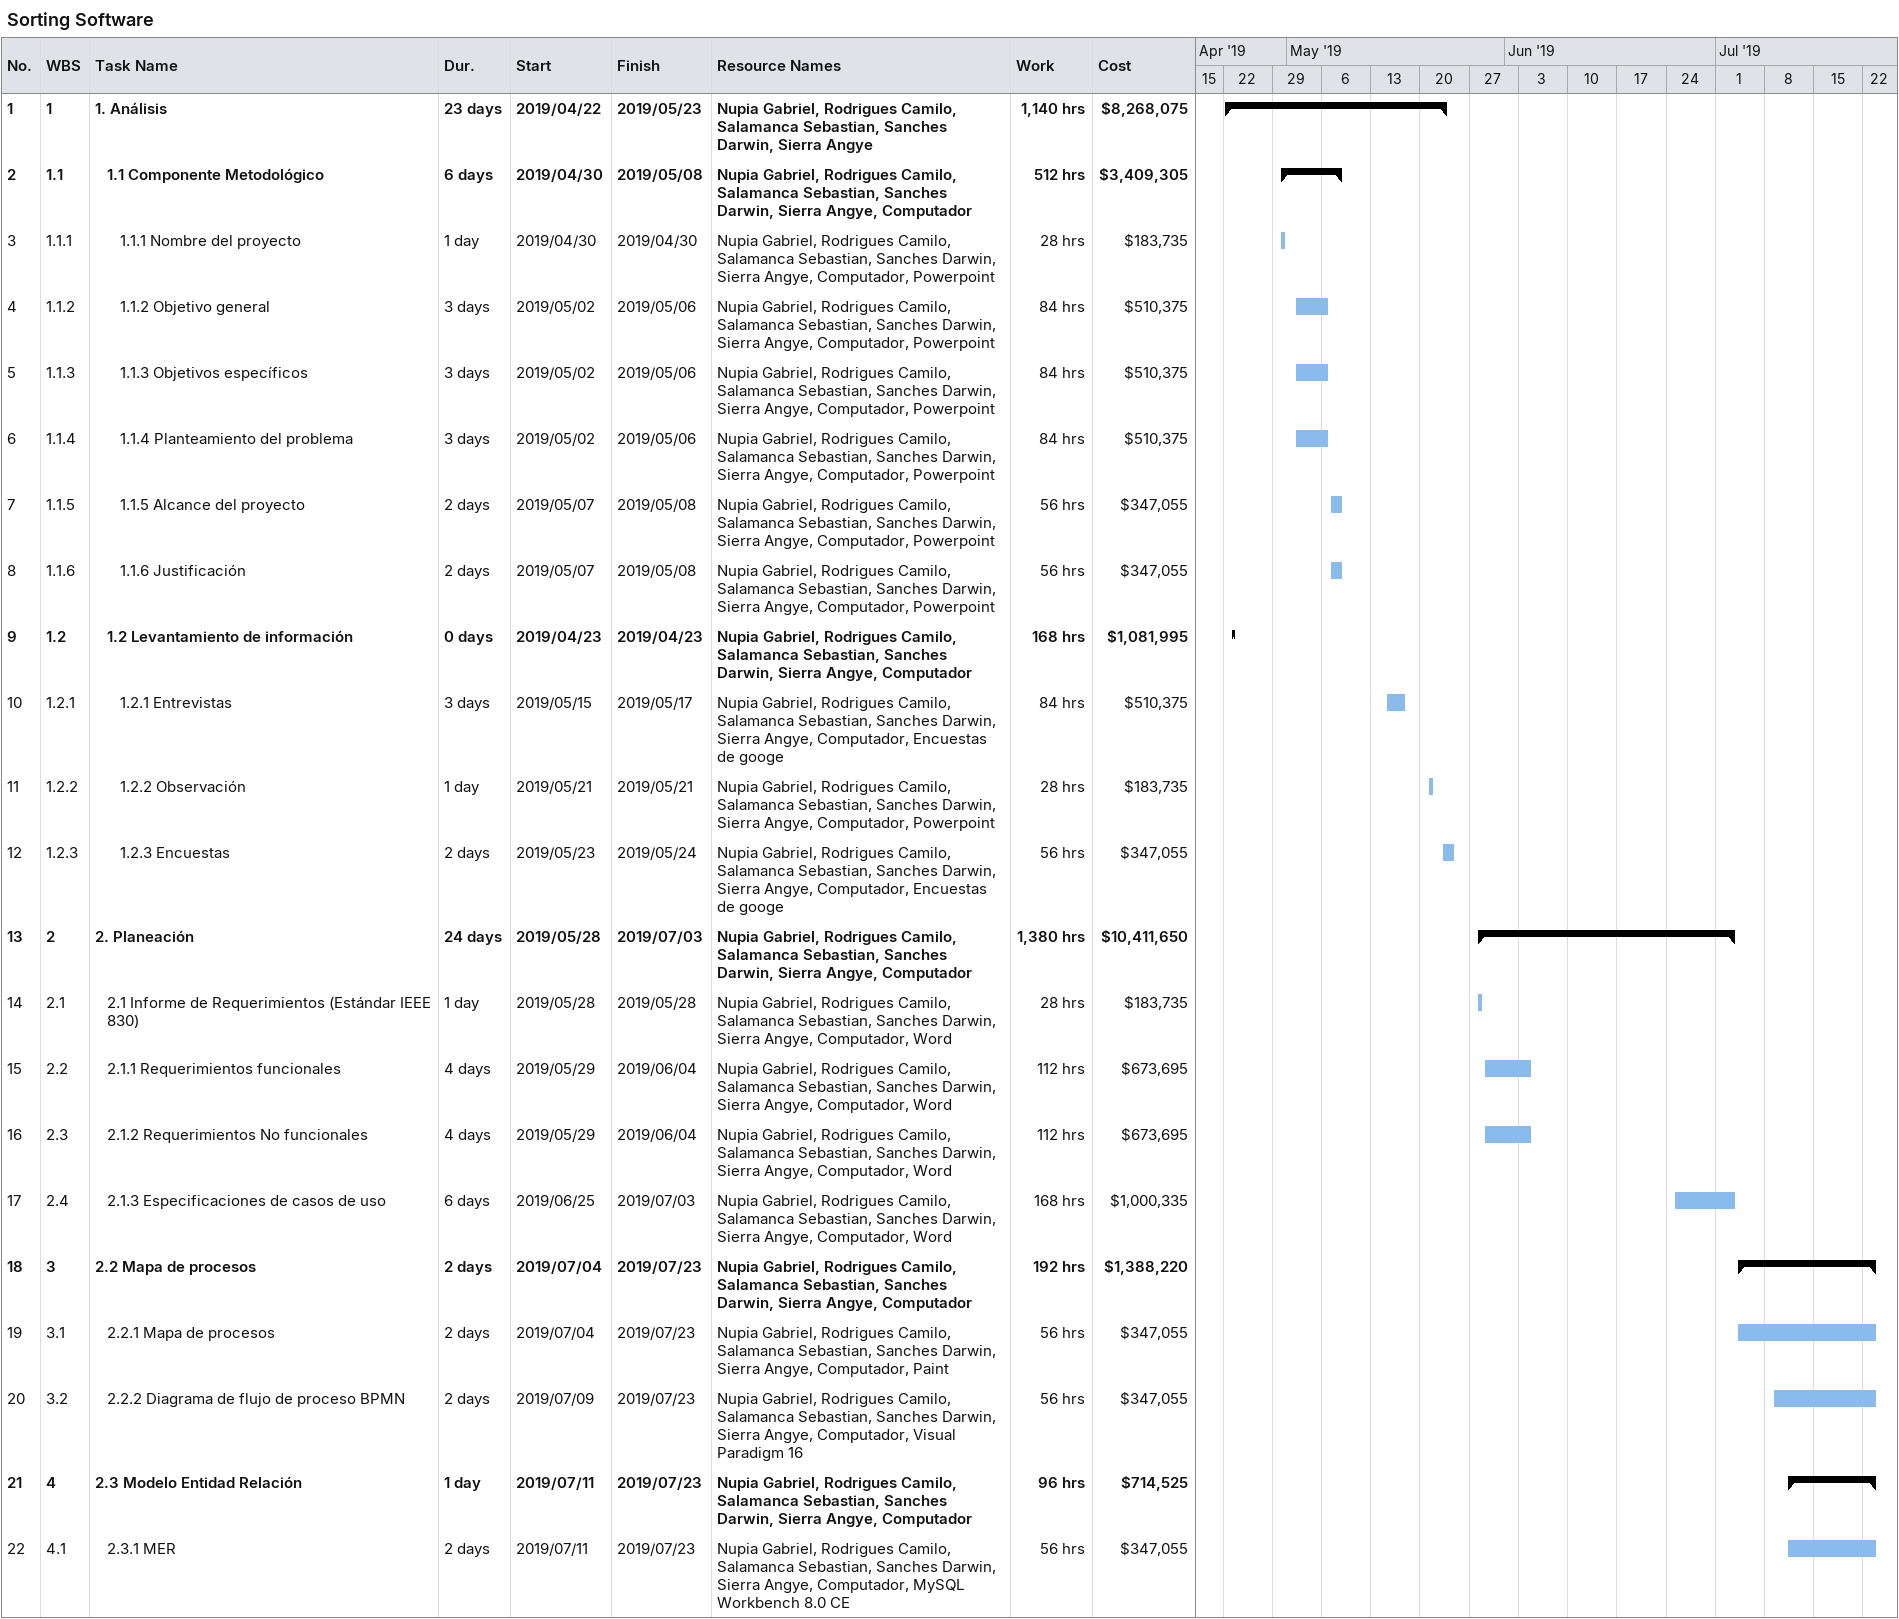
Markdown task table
Sorting Software

| ID | WBS | Task | Duration | Start | Finish | Resources | Work (h) | Cost ($) |
|---|---|---|---|---|---|---|---|---|
| 1 | 1 | **1. Análisis** | 23d | 2019-04-22 | 2019-05-23 | Nupia Gabriel, Rodrigues Camilo, Salamanca Sebastian, Sanches Darwin, Sierra Angye | 1140 | 8268075 |
| 2 | 1.1 | **1.1 Componente Metodológico** | 6d | 2019-04-30 | 2019-05-08 | Nupia Gabriel, Rodrigues Camilo, Salamanca Sebastian, Sanches Darwin, Sierra Angye, Computador | 512 | 3409305 |
| 3 | 1.1.1 | 1.1.1 Nombre del proyecto | 1d | 2019-04-30 | 2019-04-30 | Nupia Gabriel, Rodrigues Camilo, Salamanca Sebastian, Sanches Darwin, Sierra Angye, Computador, Powerpoint | 28 | 183735 |
| 4 | 1.1.2 | 1.1.2 Objetivo general | 3d | 2019-05-02 | 2019-05-06 | Nupia Gabriel, Rodrigues Camilo, Salamanca Sebastian, Sanches Darwin, Sierra Angye, Computador, Powerpoint | 84 | 510375 |
| 5 | 1.1.3 | 1.1.3 Objetivos específicos | 3d | 2019-05-02 | 2019-05-06 | Nupia Gabriel, Rodrigues Camilo, Salamanca Sebastian, Sanches Darwin, Sierra Angye, Computador, Powerpoint | 84 | 510375 |
| 6 | 1.1.4 | 1.1.4 Planteamiento del problema | 3d | 2019-05-02 | 2019-05-06 | Nupia Gabriel, Rodrigues Camilo, Salamanca Sebastian, Sanches Darwin, Sierra Angye, Computador, Powerpoint | 84 | 510375 |
| 7 | 1.1.5 | 1.1.5 Alcance del proyecto | 2d | 2019-05-07 | 2019-05-08 | Nupia Gabriel, Rodrigues Camilo, Salamanca Sebastian, Sanches Darwin, Sierra Angye, Computador, Powerpoint | 56 | 347055 |
| 8 | 1.1.6 | 1.1.6 Justificación | 2d | 2019-05-07 | 2019-05-08 | Nupia Gabriel, Rodrigues Camilo, Salamanca Sebastian, Sanches Darwin, Sierra Angye, Computador, Powerpoint | 56 | 347055 |
| 9 | 1.2 | **1.2 Levantamiento de información** | 0d | 2019-04-23 | 2019-04-23 | Nupia Gabriel, Rodrigues Camilo, Salamanca Sebastian, Sanches Darwin, Sierra Angye, Computador | 168 | 1081995 |
| 10 | 1.2.1 | 1.2.1 Entrevistas | 3d | 2019-05-15 | 2019-05-17 | Nupia Gabriel, Rodrigues Camilo, Salamanca Sebastian, Sanches Darwin, Sierra Angye, Computador, Encuestas de googe | 84 | 510375 |
| 11 | 1.2.2 | 1.2.2 Observación | 1d | 2019-05-21 | 2019-05-21 | Nupia Gabriel, Rodrigues Camilo, Salamanca Sebastian, Sanches Darwin, Sierra Angye, Computador, Powerpoint | 28 | 183735 |
| 12 | 1.2.3 | 1.2.3 Encuestas | 2d | 2019-05-23 | 2019-05-24 | Nupia Gabriel, Rodrigues Camilo, Salamanca Sebastian, Sanches Darwin, Sierra Angye, Computador, Encuestas de googe | 56 | 347055 |
| 13 | 2 | **2. Planeación** | 24d | 2019-05-28 | 2019-07-03 | Nupia Gabriel, Rodrigues Camilo, Salamanca Sebastian, Sanches Darwin, Sierra Angye, Computador | 1380 | 10411650 |
| 14 | 2.1 | 2.1 Informe de Requerimientos (Estándar IEEE 830) | 1d | 2019-05-28 | 2019-05-28 | Nupia Gabriel, Rodrigues Camilo, Salamanca Sebastian, Sanches Darwin, Sierra Angye, Computador, Word | 28 | 183735 |
| 15 | 2.2 | 2.1.1 Requerimientos funcionales | 4d | 2019-05-29 | 2019-06-04 | Nupia Gabriel, Rodrigues Camilo, Salamanca Sebastian, Sanches Darwin, Sierra Angye, Computador, Word | 112 | 673695 |
| 16 | 2.3 | 2.1.2 Requerimientos No funcionales | 4d | 2019-05-29 | 2019-06-04 | Nupia Gabriel, Rodrigues Camilo, Salamanca Sebastian, Sanches Darwin, Sierra Angye, Computador, Word | 112 | 673695 |
| 17 | 2.4 | 2.1.3 Especificaciones de casos de uso | 6d | 2019-06-25 | 2019-07-03 | Nupia Gabriel, Rodrigues Camilo, Salamanca Sebastian, Sanches Darwin, Sierra Angye, Computador, Word | 168 | 1000335 |
| 18 | 3 | **2.2 Mapa de procesos** | 2d | 2019-07-04 | 2019-07-23 | Nupia Gabriel, Rodrigues Camilo, Salamanca Sebastian, Sanches Darwin, Sierra Angye, Computador | 192 | 1388220 |
| 19 | 3.1 | 2.2.1 Mapa de procesos | 2d | 2019-07-04 | 2019-07-23 | Nupia Gabriel, Rodrigues Camilo, Salamanca Sebastian, Sanches Darwin, Sierra Angye, Computador, Paint | 56 | 347055 |
| 20 | 3.2 | 2.2.2 Diagrama de flujo de proceso BPMN | 2d | 2019-07-09 | 2019-07-23 | Nupia Gabriel, Rodrigues Camilo, Salamanca Sebastian, Sanches Darwin, Sierra Angye, Computador, Visual Paradigm 16 | 56 | 347055 |
| 21 | 4 | **2.3 Modelo Entidad Relación** | 1d | 2019-07-11 | 2019-07-23 | Nupia Gabriel, Rodrigues Camilo, Salamanca Sebastian, Sanches Darwin, Sierra Angye, Computador | 96 | 714525 |
| 22 | 4.1 | 2.3.1 MER | 2d | 2019-07-11 | 2019-07-23 | Nupia Gabriel, Rodrigues Camilo, Salamanca Sebastian, Sanches Darwin, Sierra Angye, Computador, MySQL Workbench 8.0 CE | 56 | 347055 |
